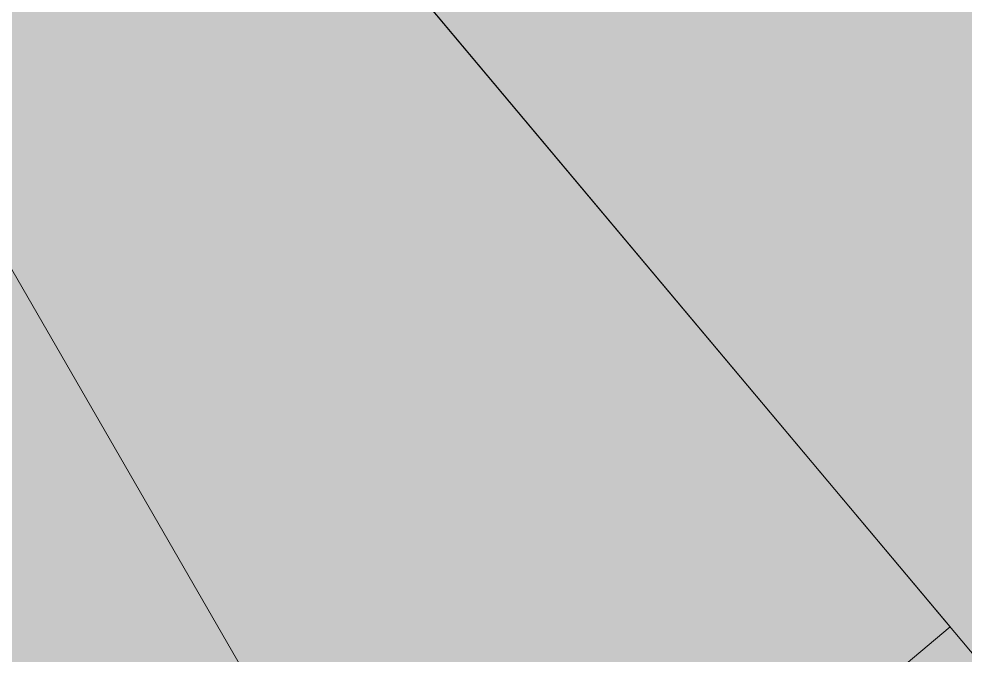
# Model space of a CAD drawing. Header units: inches. Extents: x 224 to 2249, y -2447 to -36.
# Drawn here: x 258.8007 to 259.2542, y -1223.0345 to -1222.7296 of the extents above; entities that cross this region are included whole.
import ezdxf

# ---------------------------------------------------------------- set-up
doc = ezdxf.new("R2010")
doc.units = ezdxf.units.IN
doc.header["$MEASUREMENT"] = 0
doc.layers.add('A-GLAZ-CURT', color=52, linetype='Continuous', lineweight=13)
doc.layers.add('A-GLAZ-CWMG', color=51, linetype='Continuous', lineweight=13)

# ---------------------------------------------------------------- blocks, each defined once
blk = doc.blocks.new('System Panel - Glazed-5049933-Level 4 CONSTRUCTION')
at = {"layer": 'A-GLAZ-CURT', "lineweight": 9}
blk.add_hatch(color=7, dxfattribs=at).paths.add_polyline_path([(16.6853, 1.75), (-28.40215, 1.75), (-28.40215, 0.75), (15.84621, 0.75)], flags=0)
at = {"layer": 'A-GLAZ-CURT', "color": 8, "lineweight": 20}
for p, q in [((16.6853, 1.75), (-28.40215, 1.75)), ((-28.40215, 1.75), (-28.40215, 0.75))]:
    blk.add_line(p, q, dxfattribs=at)
blk = doc.blocks.new('Rectangular Mullion - 2_5_ x 5_ rectangular-5013777-Level 4 CONSTRUCTION')
at = {"layer": 'A-GLAZ-CWMG', "lineweight": 9}
blk.add_hatch(color=7, dxfattribs=at).paths.add_polyline_path([(-2.5, -2.75), (0, -2.75), (0, -2.21781), (-0.34186, -2.15753), (-0.16822, -1.17273), (0, -1.20239), (0, 2.75), (-2.5, 2.75), (-2.5, -2.33496)], flags=0)
at = {"layer": 'A-GLAZ-CWMG', "color": 8, "lineweight": 20}
blk.add_line((-2.5, 2.75), (-2.5, -2.75), dxfattribs=at)
blk = doc.blocks.new('Rectangular Mullion - 2_5_ x 5_ rectangular-5011689-Level 4 CONSTRUCTION')
at = {"layer": 'A-GLAZ-CWMG', "lineweight": 9}
h = blk.add_hatch(color=7, dxfattribs=at)
h.paths.add_polyline_path([(0, -2.75), (-2.5, -2.75), (-2.5, -2.35161), (-0.47753, -2.70822), (-0.30388, -1.72341), (0, -1.777), (0, -2.43252)], flags=0)
h.paths.add_polyline_path([(0, -0.76157), (-0.13024, -0.73861), (0, 0), (0, -0.66341)], flags=0)
h.paths.add_polyline_path([(-2.5, 0.21872), (-2.5, 2.75), (-2.05367, 2.75), (-2.24854, 1.64483)], flags=0)
at = {"layer": 'A-GLAZ-CWMG', "color": 8, "lineweight": 20}
blk.add_line((0, 2.75), (0, -2.75), dxfattribs=at)

msp = doc.modelspace()

# ---------------------------------------------------------------- block references
at = {"layer": 'A-GLAZ-CURT', "lineweight": 9, "rotation": 219.9999999999999}
msp.add_blockref('System Panel - Glazed-5049933-Level 4 CONSTRUCTION', (236.3648, -1239.93696), dxfattribs=at)
at = {"layer": 'A-GLAZ-CWMG', "lineweight": 9, "rotation": 39.99999999999994}
msp.add_blockref('Rectangular Mullion - 2_5_ x 5_ rectangular-5013777-Level 4 CONSTRUCTION', (260.03723, -1220.07344), dxfattribs=at)
at = {"layer": 'A-GLAZ-CWMG', "lineweight": 9, "extrusion": (0, 0, -1), "rotation": 330.0000000000001}
msp.add_blockref('Rectangular Mullion - 2_5_ x 5_ rectangular-5011689-Level 4 CONSTRUCTION', (-258.12211, -1221.68041), dxfattribs=at)

doc.saveas('drawing.dxf')
